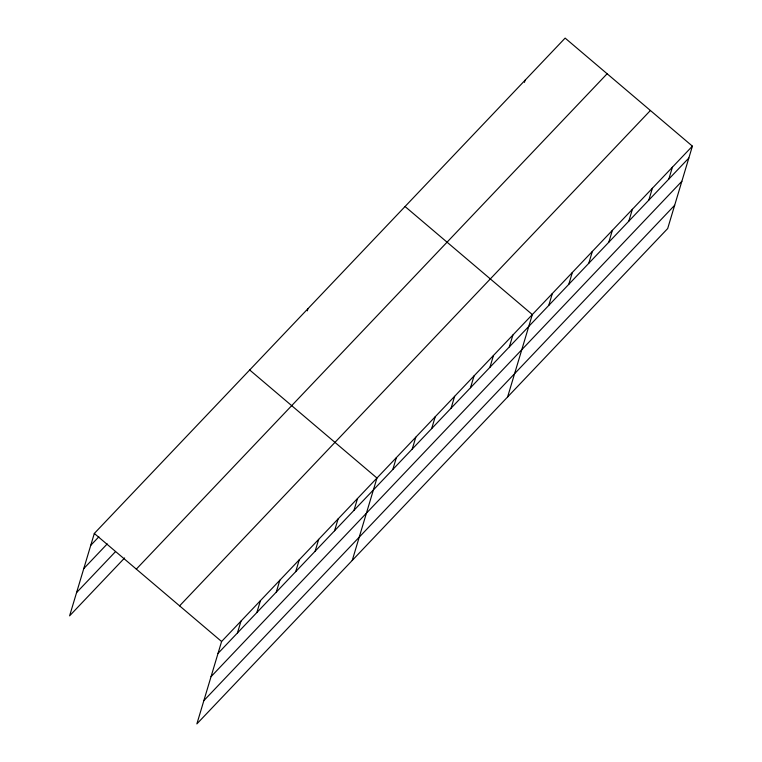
<?xml version="1.0" encoding="UTF-8"?>
<svg xmlns="http://www.w3.org/2000/svg" width="762" height="762" viewBox="0 0 762 762"><rect width="100%" height="100%" fill="white"/><g stroke="black" fill="none" stroke-linecap="round" stroke-linejoin="round"><path stroke-width="1.14" d="M692.401 146.152L221.59 641.509L196.872 723.9L667.683 228.543L692.401 146.152L565.128 38.1L94.317 533.457L69.599 615.848L124.625 557.955M307.296 310.848L307.943 308.686M237.449 632.946L241.011 621.078M256.87 612.515L260.433 600.647M276.292 592.084L279.854 580.215M295.713 571.652L299.275 559.775M315.135 551.212L318.697 539.344M334.556 530.781L338.118 518.912M353.978 510.349L357.54 498.481M352.244 560.432L376.961 478.041L249.688 369.989M392.821 469.478L396.383 457.61M412.242 449.047L415.804 437.178M524.456 82.363L525.104 80.21M431.663 428.615L435.226 416.747M451.085 408.184L454.638 396.307M470.497 387.744L474.059 375.876M489.918 367.313L493.481 355.444M509.34 346.881L512.902 335.013M507.606 396.964L532.324 314.573L405.051 206.521M548.773 305.391L552.336 293.522M568.785 284.34L572.348 272.472M588.788 263.29L592.35 251.412M608.8 242.23L612.362 230.362M628.812 221.18L632.374 209.312M648.824 200.13L652.377 188.262M668.826 179.08L672.389 167.202M90.754 545.335L98.85 536.819M83.772 568.604L107.242 543.906M76.581 592.579L115.424 551.707M136.322 569.119L607.124 73.762M179.594 605.857L650.396 110.5M218.027 653.386L688.838 158.02M211.055 676.656L681.857 181.289M203.854 700.63L674.665 205.273M94.317 533.457L221.59 641.509"/></g></svg>
